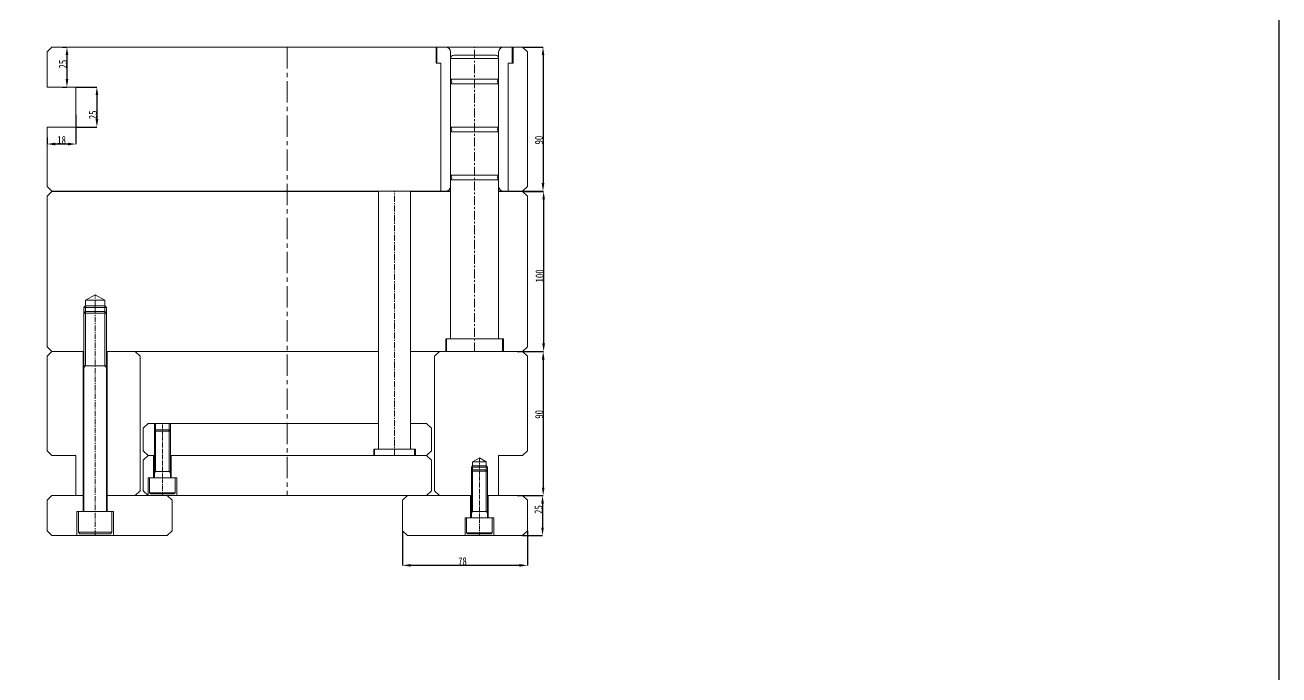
# Model space of a CAD drawing. Header units: millimetres. Extents: x -1495 to -116, y -3881 to 1305.
# Drawn here: x -899 to -116, y -1049 to -643 of the extents above; entities that cross this region are included whole.
import ezdxf

# ---------------------------------------------------------------- set-up
doc = ezdxf.new("R2010")
doc.units = ezdxf.units.MM
doc.header["$LTSCALE"] = 16.335
doc.header["$PDMODE"] = 3
doc.header["$PDSIZE"] = 0.3125
doc.linetypes.add('CENTER', pattern=[0.6, 0.375, -0.075, 0.075, -0.075])
doc.layers.get('0').update_dxf_attribs({"linetype": 'CONTINUOUS'})
doc.layers.get('Defpoints').update_dxf_attribs({"linetype": 'CONTINUOUS'})
doc.layers.add('moldbase', color=7, linetype='CONTINUOUS', lineweight=20)
doc.styles.get("Standard").update_dxf_attribs({"font": 'txt', "width": 0.8})
doc.dimstyles.new('副本 ISO-25-1', dxfattribs={"dimtxt": 5, "dimasz": 5, "dimexe": 0, "dimexo": 0, "dimgap": 0, "dimtad": 1, "dimtxsty": 'Standard', "dimcen": 0, "dimclrd": 4, "dimclre": 4, "dimclrt": 6, "dimazin": 0, "dimtfac": 1, "dimtofl": 0, "dimtmove": 0, "dimatfit": 3, "dimfxl": 0, "dimarcsym": 0})

# ---------------------------------------------------------------- blocks, each defined once
blk = doc.blocks.new('*D245')
at = {"color": 4, "linetype": 'Continuous', "lineweight": -2}
for p, q in [((-588.3, -656.81), (-575.58, -656.81)), ((-575.58, -661.81), (-575.58, -741.81)), ((-588.3, -746.81), (-575.58, -746.81))]:
    blk.add_line(p, q, dxfattribs=at)
at = {"color": 4}
for points in [[(-576.41, -661.81), (-574.74, -661.81), (-575.58, -656.81)], [(-576.41, -741.81), (-574.74, -741.81), (-575.58, -746.81)]]:
    blk.add_solid(points, dxfattribs=at)
at = {"layer": 'Defpoints', "color": 0}
for p in [(-588.3, -656.81), (-588.3, -746.81), (-575.58, -746.81)]:
    blk.add_point(p, dxfattribs=at)
at = {"color": 6, "insert": (-578.08, -714.89), "char_height": 5, "attachment_point": 5, "rotation": 90}
blk.add_mtext('90', dxfattribs=at)
blk = doc.blocks.new('*D246')
at = {"color": 4, "linetype": 'Continuous', "lineweight": -2}
for p, q in [((-588.3, -747.01), (-575.18, -747.01)), ((-575.18, -752.01), (-575.18, -842.01)), ((-591.68, -847.01), (-575.18, -847.01))]:
    blk.add_line(p, q, dxfattribs=at)
at = {"color": 4}
for points in [[(-576.02, -752.01), (-574.35, -752.01), (-575.18, -747.01)], [(-576.02, -842.01), (-574.35, -842.01), (-575.18, -847.01)]]:
    blk.add_solid(points, dxfattribs=at)
at = {"layer": 'Defpoints', "color": 0}
for p in [(-588.3, -747.01), (-591.68, -847.01), (-575.18, -847.01)]:
    blk.add_point(p, dxfattribs=at)
at = {"color": 6, "insert": (-577.68, -799.76), "char_height": 5, "attachment_point": 5, "rotation": 90}
blk.add_mtext('100', dxfattribs=at)
blk = doc.blocks.new('*D243')
at = {"color": 4, "linetype": 'Continuous', "lineweight": -2}
for p, q in [((-591.68, -847.01), (-575.47, -847.01)), ((-575.47, -852.01), (-575.47, -932.01)), ((-588.3, -937.01), (-575.47, -937.01))]:
    blk.add_line(p, q, dxfattribs=at)
at = {"color": 4}
for points in [[(-576.3, -852.01), (-574.63, -852.01), (-575.47, -847.01)], [(-576.3, -932.01), (-574.63, -932.01), (-575.47, -937.01)]]:
    blk.add_solid(points, dxfattribs=at)
at = {"layer": 'Defpoints', "color": 0}
for p in [(-591.68, -847.01), (-588.3, -937.01), (-575.47, -937.01)]:
    blk.add_point(p, dxfattribs=at)
at = {"color": 6, "insert": (-577.97, -886.31), "char_height": 5, "attachment_point": 5, "rotation": 90}
blk.add_mtext('90', dxfattribs=at)
blk = doc.blocks.new('*D244')
at = {"color": 4, "linetype": 'Continuous', "lineweight": -2}
for p, q in [((-591.68, -937.01), (-575.86, -937.01)), ((-575.86, -942.01), (-575.86, -957.01)), ((-588.3, -962.01), (-575.86, -962.01))]:
    blk.add_line(p, q, dxfattribs=at)
at = {"color": 4}
for points in [[(-576.7, -942.01), (-575.03, -942.01), (-575.86, -937.01)], [(-576.7, -957.01), (-575.03, -957.01), (-575.86, -962.01)]]:
    blk.add_solid(points, dxfattribs=at)
at = {"layer": 'Defpoints', "color": 0}
for p in [(-591.68, -937.01), (-588.3, -962.01), (-575.86, -962.01)]:
    blk.add_point(p, dxfattribs=at)
at = {"color": 6, "insert": (-578.36, -945.79), "char_height": 5, "attachment_point": 5, "rotation": 90}
blk.add_mtext('25', dxfattribs=at)
blk = doc.blocks.new('*D247')
at = {"color": 4, "linetype": 'Continuous', "lineweight": -2}
for p, q in [((-663.3, -959.02), (-663.3, -980.66)), ((-585.3, -959.02), (-585.3, -980.66)), ((-590.3, -980.66), (-658.3, -980.66))]:
    blk.add_line(p, q, dxfattribs=at)
at = {"color": 4}
for points in [[(-658.3, -979.83), (-658.3, -981.49), (-663.3, -980.66)], [(-590.3, -979.83), (-590.3, -981.49), (-585.3, -980.66)]]:
    blk.add_solid(points, dxfattribs=at)
at = {"layer": 'Defpoints', "color": 0}
for p in [(-663.3, -959.02), (-585.3, -959.02), (-663.3, -980.66)]:
    blk.add_point(p, dxfattribs=at)
at = {"color": 6, "insert": (-625.89, -978.16), "char_height": 5, "attachment_point": 5}
blk.add_mtext('78', dxfattribs=at)
blk = doc.blocks.new('*D644')
at = {"color": 4, "linetype": 'Continuous', "lineweight": -2}
for p, q in [((-875.63, -656.81), (-872.92, -656.81)), ((-872.92, -661.81), (-872.92, -676.81)), ((-875.63, -681.81), (-872.92, -681.81))]:
    blk.add_line(p, q, dxfattribs=at)
at = {"color": 4}
for points in [[(-873.76, -661.81), (-872.09, -661.81), (-872.92, -656.81)], [(-873.76, -676.81), (-872.09, -676.81), (-872.92, -681.81)]]:
    blk.add_solid(points, dxfattribs=at)
at = {"layer": 'Defpoints', "color": 0}
for p in [(-875.63, -656.81), (-875.63, -681.81), (-872.92, -681.81)]:
    blk.add_point(p, dxfattribs=at)
at = {"color": 6, "insert": (-875.42, -667.43), "char_height": 5, "attachment_point": 5, "rotation": 90}
blk.add_mtext('25', dxfattribs=at)
blk = doc.blocks.new('*D645')
at = {"color": 4, "linetype": 'Continuous', "lineweight": -2}
for p, q in [((-867.3, -681.81), (-854.24, -681.81)), ((-854.24, -686.81), (-854.24, -701.81)), ((-867.3, -706.81), (-854.24, -706.81))]:
    blk.add_line(p, q, dxfattribs=at)
at = {"color": 4}
for points in [[(-855.07, -686.81), (-853.4, -686.81), (-854.24, -681.81)], [(-855.07, -701.81), (-853.4, -701.81), (-854.24, -706.81)]]:
    blk.add_solid(points, dxfattribs=at)
at = {"layer": 'Defpoints', "color": 0}
for p in [(-867.3, -681.81), (-867.3, -706.81), (-854.24, -706.81)]:
    blk.add_point(p, dxfattribs=at)
at = {"color": 6, "insert": (-856.74, -699.14), "char_height": 5, "attachment_point": 5, "rotation": 90}
blk.add_mtext('25', dxfattribs=at)
blk = doc.blocks.new('*D646')
at = {"color": 4, "linetype": 'Continuous', "lineweight": -2}
for p, q in [((-867.3, -699.14), (-867.3, -717.36)), ((-885.3, -713.31), (-885.3, -717.36)), ((-872.3, -717.36), (-880.3, -717.36))]:
    blk.add_line(p, q, dxfattribs=at)
at = {"color": 4}
for points in [[(-880.3, -716.52), (-880.3, -718.19), (-885.3, -717.36)], [(-872.3, -716.52), (-872.3, -718.19), (-867.3, -717.36)]]:
    blk.add_solid(points, dxfattribs=at)
at = {"layer": 'Defpoints', "color": 0}
for p in [(-867.3, -699.14), (-885.3, -713.31), (-885.3, -717.36)]:
    blk.add_point(p, dxfattribs=at)
at = {"color": 6, "insert": (-876.3, -714.86), "char_height": 5, "attachment_point": 5}
blk.add_mtext('18', dxfattribs=at)

msp = doc.modelspace()

# ---------------------------------------------------------------- linework, layer by layer
msp.add_lwpolyline([(-1495.417, 1305.363), (-115.894, 1305.363), (-115.894, -3881.077), (-1495.417, -3881.077)], close=True)
at = {"layer": 'moldbase'}
for p, q in [((-882.3, -656.808), (-885.3, -659.808)), ((-588.3, -656.808), (-882.3, -656.808)), ((-642.3, -666.808), (-642.3, -656.808)), ((-641.8, -666.808), (-641.8, -656.808)), ((-594.8, -666.808), (-594.8, -656.808)), ((-594.3, -666.808), (-594.3, -656.808)), ((-588.3, -656.808), (-585.3, -659.808)), ((-885.3, -659.808), (-885.3, -681.808)), ((-633.3, -659.808), (-633.3, -743.808)), ((-633.3, -839.008), (-633.3, -663.808)), ((-633.3, -663.808), (-603.3, -663.808)), ((-631.3, -661.808), (-605.3, -661.808)), ((-603.3, -659.808), (-603.3, -743.808)), ((-603.3, -663.808), (-603.3, -839.008)), ((-585.3, -659.808), (-585.3, -743.808)), ((-639.3, -666.808), (-642.3, -666.808)), ((-639.3, -746.808), (-639.3, -666.808)), ((-597.3, -666.808), (-594.3, -666.808)), ((-597.3, -746.808), (-597.3, -666.808)), ((-633.3, -676.808), (-603.3, -676.808)), ((-633.3, -679.808), (-603.3, -679.808)), ((-885.3, -681.808), (-867.3, -681.808)), ((-867.3, -681.808), (-867.3, -706.808)), ((-867.3, -706.808), (-885.3, -706.808)), ((-885.3, -706.808), (-885.3, -743.808)), ((-633.3, -706.808), (-603.3, -706.808)), ((-633.3, -709.808), (-603.3, -709.808)), ((-885.3, -743.808), (-882.3, -746.808)), ((-633.3, -736.808), (-603.3, -736.808)), ((-633.3, -739.808), (-603.3, -739.808)), ((-585.3, -743.808), (-588.3, -746.808)), ((-882.3, -747.008), (-885.3, -750.008)), ((-885.3, -750.008), (-885.3, -844.008)), ((-633.3, -746.808), (-882.3, -746.808)), ((-678.3, -747.008), (-882.3, -747.008)), ((-678.3, -908.008), (-678.3, -746.808)), ((-658.3, -908.008), (-658.3, -746.808)), ((-633.3, -747.008), (-658.3, -747.008)), ((-588.3, -746.808), (-603.3, -746.808)), ((-588.3, -747.008), (-603.3, -747.008)), ((-588.3, -747.008), (-585.3, -750.008)), ((-585.3, -750.008), (-585.3, -844.008)), ((-861.3, -815.008), (-855.3, -811.544)), ((-855.3, -811.544), (-849.3, -815.008)), ((-862.3, -823.008), (-861.3, -822.008)), ((-861.3, -822.008), (-861.3, -815.008)), ((-861.3, -815.008), (-849.3, -815.008)), ((-861.3, -822.008), (-849.3, -822.008)), ((-849.3, -815.008), (-849.3, -822.008)), ((-849.3, -822.008), (-848.3, -823.008)), ((-862.3, -947.008), (-862.3, -823.008)), ((-848.3, -947.008), (-848.3, -823.008)), ((-885.3, -844.008), (-882.3, -847.008)), ((-636.3, -847.008), (-636.3, -839.008)), ((-636.3, -839.008), (-600.3, -839.008)), ((-635.8, -847.008), (-635.8, -839.008)), ((-600.8, -847.008), (-600.8, -839.008)), ((-600.3, -839.008), (-600.3, -847.008)), ((-585.3, -844.008), (-588.3, -847.008)), ((-882.3, -847.008), (-885.3, -850.008)), ((-885.3, -850.008), (-885.3, -909.008)), ((-862.3, -847.008), (-882.3, -847.008)), ((-862.8, -847.008), (-862.8, -947.008)), ((-678.3, -847.008), (-848.3, -847.008)), ((-847.8, -947.008), (-847.8, -847.008)), ((-830.3, -847.008), (-827.3, -850.008)), ((-827.3, -850.008), (-827.3, -934.008)), ((-588.3, -847.008), (-658.3, -847.008)), ((-640.3, -847.008), (-643.3, -850.008)), ((-643.3, -850.008), (-643.3, -934.008)), ((-588.3, -847.008), (-585.3, -850.008)), ((-585.3, -850.008), (-585.3, -909.008)), ((-862.3, -856.008), (-848.3, -856.008)), ((-822.3, -892.008), (-825.3, -895.008)), ((-678.3, -892.008), (-822.3, -892.008)), ((-817.55, -896.008), (-817.55, -892.008)), ((-809.05, -896.008), (-809.05, -892.008)), ((-648.3, -892.008), (-658.3, -892.008)), ((-648.3, -892.008), (-645.3, -895.008)), ((-825.3, -895.008), (-825.3, -909.008)), ((-818.3, -896.758), (-817.55, -896.008)), ((-818.3, -926.008), (-818.3, -896.758)), ((-817.55, -896.008), (-809.05, -896.008)), ((-809.05, -896.008), (-808.3, -896.758)), ((-808.3, -926.008), (-808.3, -896.758)), ((-645.3, -895.008), (-645.3, -909.008)), ((-681.3, -912.008), (-681.3, -908.008)), ((-681.3, -908.008), (-655.3, -908.008)), ((-680.8, -912.008), (-680.8, -908.008)), ((-655.8, -908.008), (-655.8, -912.008)), ((-655.3, -908.008), (-655.3, -912.008)), ((-885.3, -909.008), (-882.3, -912.008)), ((-882.3, -912.008), (-867.3, -912.008)), ((-867.3, -912.008), (-867.3, -937.008)), ((-825.3, -909.008), (-822.3, -912.008)), ((-822.3, -912.008), (-825.3, -915.008)), ((-825.3, -915.008), (-825.3, -934.008)), ((-818.3, -912.008), (-822.3, -912.008)), ((-818.8, -912.008), (-818.8, -926.008)), ((-648.3, -912.008), (-808.3, -912.008)), ((-807.8, -926.008), (-807.8, -912.008)), ((-645.3, -909.008), (-648.3, -912.008)), ((-648.3, -912.008), (-645.3, -915.008)), ((-645.3, -915.008), (-645.3, -934.008)), ((-619.55, -916.008), (-615.3, -913.554)), ((-619.55, -921.008), (-619.55, -916.008)), ((-619.55, -916.008), (-611.05, -916.008)), ((-615.3, -913.554), (-611.05, -916.008)), ((-611.05, -916.008), (-611.05, -921.008)), ((-588.3, -912.008), (-603.3, -912.008)), ((-603.3, -912.008), (-603.3, -937.008)), ((-585.3, -909.008), (-588.3, -912.008)), ((-818.3, -922.008), (-808.3, -922.008)), ((-620.3, -921.758), (-619.55, -921.008)), ((-620.3, -951.008), (-620.3, -921.758)), ((-619.55, -921.008), (-611.05, -921.008)), ((-611.05, -921.008), (-610.3, -921.758)), ((-610.3, -951.008), (-610.3, -921.758)), ((-822.3, -937.008), (-822.3, -926.008)), ((-822.3, -926.008), (-804.3, -926.008)), ((-821.3, -935.258), (-821.3, -926.008)), ((-821.3, -926.008), (-805.3, -926.008)), ((-805.3, -926.008), (-805.3, -935.258)), ((-804.3, -926.008), (-804.3, -937.008)), ((-882.3, -937.008), (-885.3, -940.008)), ((-862.3, -937.008), (-882.3, -937.008)), ((-620.3, -937.008), (-848.3, -937.008)), ((-827.3, -934.008), (-830.3, -937.008)), ((-825.3, -934.008), (-822.3, -937.008)), ((-820.55, -936.008), (-821.3, -935.258)), ((-821.3, -935.258), (-805.3, -935.258)), ((-820.55, -936.008), (-806.05, -936.008)), ((-810.3, -937.008), (-807.3, -940.008)), ((-805.3, -935.258), (-806.05, -936.008)), ((-660.3, -937.008), (-663.3, -940.008)), ((-645.3, -934.008), (-648.3, -937.008)), ((-643.3, -934.008), (-640.3, -937.008)), ((-620.8, -937.008), (-620.8, -951.008)), ((-588.3, -937.008), (-610.3, -937.008)), ((-609.8, -951.008), (-609.8, -937.008)), ((-588.3, -937.008), (-585.3, -940.008)), ((-885.3, -940.008), (-885.3, -959.008)), ((-866.8, -962.008), (-866.8, -947.008)), ((-866.8, -947.008), (-843.8, -947.008)), ((-865.8, -960.008), (-865.8, -947.008)), ((-865.8, -947.008), (-844.8, -947.008)), ((-844.8, -947.008), (-844.8, -960.008)), ((-843.8, -947.008), (-843.8, -962.008)), ((-807.3, -940.008), (-807.3, -959.008)), ((-663.3, -940.008), (-663.3, -959.008)), ((-620.3, -947.008), (-610.3, -947.008)), ((-585.3, -940.008), (-585.3, -959.008)), ((-624.3, -962.008), (-624.3, -951.008)), ((-624.3, -951.008), (-606.3, -951.008)), ((-623.3, -960.258), (-623.3, -951.008)), ((-623.3, -951.008), (-607.3, -951.008)), ((-607.3, -951.008), (-607.3, -960.258)), ((-606.3, -951.008), (-606.3, -962.008)), ((-885.3, -959.008), (-882.3, -962.008)), ((-810.3, -962.008), (-882.3, -962.008)), ((-864.8, -961.008), (-865.8, -960.008)), ((-865.8, -960.008), (-844.8, -960.008)), ((-864.8, -961.008), (-845.8, -961.008)), ((-844.8, -960.008), (-845.8, -961.008)), ((-807.3, -959.008), (-810.3, -962.008)), ((-663.3, -959.008), (-660.3, -962.008)), ((-588.3, -962.008), (-660.3, -962.008)), ((-622.55, -961.008), (-623.3, -960.258)), ((-623.3, -960.258), (-607.3, -960.258)), ((-622.55, -961.008), (-608.05, -961.008)), ((-607.3, -960.258), (-608.05, -961.008)), ((-585.3, -959.008), (-588.3, -962.008))]:
    msp.add_line(p, q, dxfattribs=at)
at = {"layer": 'moldbase', "color": 1, "linetype": 'CENTER', "ltscale": 2.176921}
msp.add_line((-735.3, -656.808), (-735.3, -937.008), dxfattribs=at)
at = {"layer": 'moldbase', "color": 1, "linetype": 'CENTER', "ltscale": 0.932966}
msp.add_line((-618.3, -847.008), (-618.3, -656.808), dxfattribs=at)
at = {"layer": 'moldbase', "color": 1, "linetype": 'CENTER', "ltscale": 0.621977}
msp.add_line((-668.3, -912.008), (-668.3, -746.808), dxfattribs=at)
at = {"layer": 'moldbase', "color": 1, "linetype": 'CENTER', "ltscale": 0.54423}
msp.add_line((-855.3, -962.008), (-855.3, -811.544), dxfattribs=at)
at = {"layer": 'moldbase', "color": 92}
for p, q in [((-862.3, -819.508), (-861.3, -818.508)), ((-862.3, -823.008), (-862.3, -819.508)), ((-862.3, -819.508), (-848.3, -819.508)), ((-861.3, -818.508), (-849.3, -818.508)), ((-861.3, -856.008), (-861.3, -822.008)), ((-849.3, -818.508), (-848.3, -819.508)), ((-849.3, -856.008), (-849.3, -822.008)), ((-848.3, -819.508), (-848.3, -823.008)), ((-862.3, -823.008), (-848.3, -823.008)), ((-862.3, -857.008), (-861.3, -856.008)), ((-849.3, -856.008), (-848.3, -857.008)), ((-818.3, -896.758), (-818.3, -892.008)), ((-808.3, -896.758), (-808.3, -892.008)), ((-818.3, -896.758), (-808.3, -896.758)), ((-817.55, -922.008), (-817.55, -896.008)), ((-809.05, -922.008), (-809.05, -896.008)), ((-818.3, -922.758), (-817.55, -922.008)), ((-809.05, -922.008), (-808.3, -922.758)), ((-620.3, -919.258), (-619.55, -918.508)), ((-620.3, -921.758), (-620.3, -919.258)), ((-620.3, -919.258), (-610.3, -919.258)), ((-620.3, -921.758), (-610.3, -921.758)), ((-619.55, -918.508), (-611.05, -918.508)), ((-619.55, -947.008), (-619.55, -921.008)), ((-611.05, -918.508), (-610.3, -919.258)), ((-611.05, -947.008), (-611.05, -921.008)), ((-610.3, -919.258), (-610.3, -921.758)), ((-620.3, -947.758), (-619.55, -947.008)), ((-611.05, -947.008), (-610.3, -947.758))]:
    msp.add_line(p, q, dxfattribs=at)
at = {"layer": 'moldbase', "color": 1, "linetype": 'CENTER', "ltscale": 0.388736}
for p, q in [((-813.3, -937.008), (-813.3, -892.008)), ((-615.3, -962.008), (-615.3, -913.554))]:
    msp.add_line(p, q, dxfattribs=at)
at = {"layer": 'moldbase'}
for centre, radius, start, end in [((-636.3, -659.808), 3, 0, 90), ((-600.3, -659.808), 3, 90, 180), ((-631.3, -663.808), 2, 90, 180), ((-605.3, -663.808), 2, 0, 90), ((-634.623, -678.308), 2, 311.4098, 48.590317), ((-601.977, -678.308), 2, 131.409608, 228.590469), ((-634.623, -708.308), 2, 311.4098, 48.590317), ((-601.977, -708.308), 2, 131.409608, 228.590469), ((-636.3, -743.808), 3, 270, 0), ((-634.623, -738.308), 2, 311.4098, 48.590317), ((-601.977, -738.308), 2, 131.409608, 228.590469), ((-600.3, -743.808), 3, 180, 270)]:
    msp.add_arc(centre, radius, start, end, dxfattribs=at)

# ---------------------------------------------------------------- dimensions: what is measured, and where the dimension line sits
for base, p1, p2, picture, middle in [((-872.924, -681.808), (-875.625, -656.808), (-875.625, -681.808), '*D644', (-872.924, -667.431)), ((-575.575, -746.808), (-588.3, -656.808), (-588.3, -746.808), '*D245', (-575.575, -714.891)), ((-854.238, -706.808), (-867.3, -681.808), (-867.3, -706.808), '*D645', (-854.238, -699.14)), ((-575.184, -847.008), (-588.3, -747.008), (-591.681, -847.008), '*D246', (-575.184, -799.763)), ((-575.466, -937.008), (-591.681, -847.008), (-588.3, -937.008), '*D243', (-575.466, -886.309)), ((-575.863, -962.008), (-591.681, -937.008), (-588.3, -962.008), '*D244', (-575.863, -945.794))]:
    dim = msp.add_linear_dim(base=base, p1=p1, p2=p2, angle=90, dimstyle='副本 ISO-25-1', override={"dimfxl": 1.25, "dimarcsym": 1})
    dim.commit()
    dim.dimension.update_dxf_attribs({"geometry": picture, "text_midpoint": middle, "dimtype": 160})
for base, p1, p2, picture, middle in [((-885.3, -717.356), (-867.3, -699.14), (-885.3, -713.308), '*D646', (-876.301, -717.356)), ((-663.3, -980.661), (-585.3, -959.015), (-663.3, -959.015), '*D247', (-625.892, -980.661))]:
    dim = msp.add_linear_dim(base=base, p1=p1, p2=p2, dimstyle='副本 ISO-25-1', override={"dimfxl": 1.25, "dimarcsym": 1})
    dim.commit()
    dim.dimension.update_dxf_attribs({"geometry": picture, "text_midpoint": middle, "dimtype": 160})

doc.saveas('drawing.dxf')
